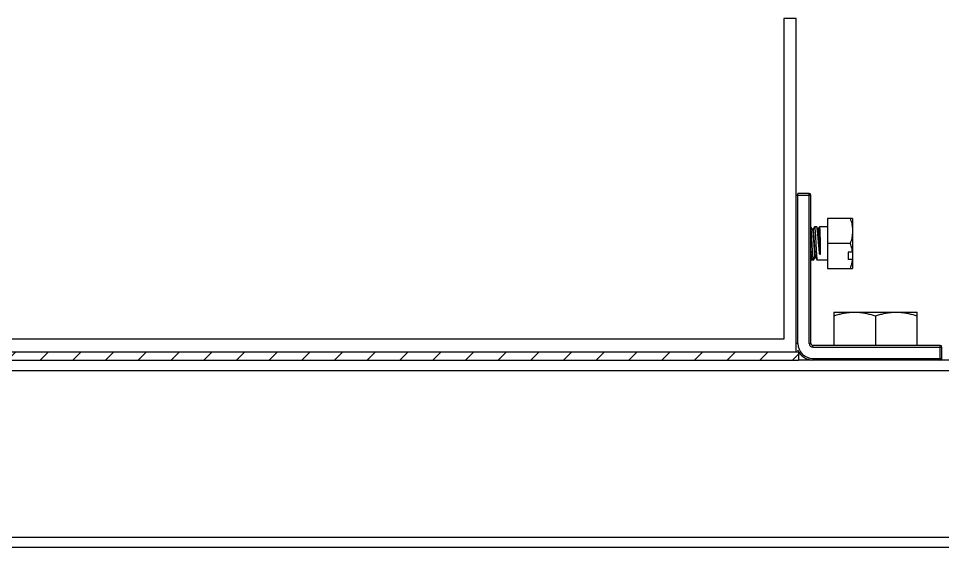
# Model space of a CAD drawing. Extents: x 552102 to 973302, y -80747 to 40012826.
# Drawn here: x 600887 to 602421, y 210926 to 211804 of the extents above; entities that cross this region are included whole.
import ezdxf

# ---------------------------------------------------------------- set-up
doc = ezdxf.new("R2010")
doc.units = 0
doc.header["$LTSCALE"] = 1000
doc.header["$MEASUREMENT"] = 0
doc.layers.add('02___PRT_ALL_AXES', color=7, linetype='Continuous')
doc.layers.add('图框', color=7, linetype='Continuous')

msp = doc.modelspace()

# ---------------------------------------------------------------- hatches: boundary and pattern name
at = {"layer": '图框'}
h = msp.add_hatch(dxfattribs=at)
h.set_pattern_fill('ANSI31', color=133, scale=307.2, style=0)
h.set_pattern_definition([(45, (-1271960.078877605, -4626199.462491669), (-27.15290039756342, 27.15290039756343), [])])
h.paths.add_polyline_path([(600100.9672229359, 211250.8826235108), (600104.4232229303, 211250.8826235108), (602178.0232229301, 211250.8826235108), (602181.4792229334, 211250.8826235108), (602181.4792229334, 211237.0586235157), (600100.9672229359, 211237.0586235157)])

# ---------------------------------------------------------------- linework, layer by layer
at = {"color": 1, "linetype": 'Continuous'}
for p, q in [((602178.0232229301, 211803.8426235161), (602157.2872229287, 211803.8426235161)), ((602157.2872229287, 211803.8426235161), (602157.2872229287, 211271.6186235122)), ((602178.0232229301, 211250.8826235108), (602178.0232229301, 211803.8426235161)), ((602157.2872229287, 211271.6186235122), (600125.1592229317, 211271.6186235122)), ((600104.4232229303, 211250.8826235108), (602178.0232229301, 211250.8826235108))]:
    msp.add_line(p, q, dxfattribs=at)
at = {"color": 241, "linetype": 'Continuous'}
for p, q in [((602199.4504229288, 211513.538623514), (602180.7880229364, 211513.538623514)), ((602180.7880229364, 211264.7066235147), (602180.7880229364, 211513.538623514)), ((602199.4504229288, 211264.7066235147), (602199.4504229288, 211513.538623514)), ((602178.0232229301, 211510.7738235168), (602202.215222926, 211510.7738235168)), ((602202.215222926, 211264.7066235147), (602202.215222926, 211510.7738235168)), ((602229.8632229337, 211472.0666235111), (602229.8632229337, 211389.1226235054)), ((602204.8916671763, 211453.4412173591), (602202.215222926, 211458.0546864144)), ((602205.5675429265, 211453.5735688172), (602204.8148362556, 211453.5735688172)), ((602208.1354403059, 211458.132329034), (602205.4908099155, 211453.5735688172)), ((602208.1354403059, 211458.132329034), (602208.263222138, 211458.2426235161)), ((602212.1121253411, 211458.0745443098), (602211.8382627437, 211458.1771068505)), ((602213.9203566919, 211454.8631865255), (602212.0720732728, 211458.0377285771)), ((602214.6045589844, 211454.9877316825), (602213.8478020171, 211454.9877316825)), ((602216.386187015, 211458.1946345053), (602214.5310266803, 211454.9877316825)), ((602216.3861823838, 211458.1946345053), (602216.4414161036, 211458.2426234357)), ((602271.3352229366, 211451.3306235097), (602271.3352229366, 211389.1226234875)), ((602217.6037324617, 211430.5946235083), (602217.822655649, 211412.4595117531)), ((602202.215222926, 211405.5183205775), (602203.6426403115, 211403.0569180272)), ((602206.0168229322, 211404.7432944409), (602208.7125029305, 211409.108936458)), ((602206.6804584573, 211403.0655612044), (602209.3130259524, 211407.6018115185)), ((602208.7125029305, 211409.108936458), (602209.5419429342, 211409.108936458)), ((602209.2356793324, 211407.6018115185), (602209.9876859913, 211407.6018115185)), ((602209.5419429342, 211409.108936458), (602212.2376229326, 211404.7432944409)), ((602209.9101384293, 211407.7354287735), (602212.6266328881, 211403.0518760017)), ((602212.2376229326, 211404.7432944409), (602212.5921568641, 211403.0297619484)), ((602217.822655649, 211412.4595117531), (602216.9932156543, 211412.4595117531)), ((602271.0049470464, 211415.8445911191), (602264.4232229303, 211415.8445911191)), ((602264.4232229303, 211415.8445911191), (602264.4232229303, 211403.8726559482)), ((602271.0049470464, 211415.8445911191), (602271.3352229366, 211416.1346193991)), ((602271.3352229366, 211404.1626842014), (602271.0049470464, 211403.8726559482)), ((602203.6426403115, 211403.0569180272), (602203.7704555552, 211402.946623554)), ((602206.6804605046, 211403.0655611686), (602206.5431560079, 211402.946623554)), ((602212.5921568641, 211403.0297619484), (602212.7319269726, 211402.9810409806)), ((602271.0049470464, 211403.8726559482), (602264.4232229303, 211403.8726559482)), ((602180.7880229364, 211264.7066235147), (602178.0232229301, 211264.7066235415)), ((602199.4504229288, 211264.7066235147), (602202.215222926, 211264.7066235147)), ((602417.1784229347, 211261.2506235115), (602205.6712229291, 211261.2506235115)), ((602205.6712229291, 211258.4858235143), (602205.6712229291, 211261.2506235115)), ((602205.6712229291, 211258.4858235143), (602419.9432229319, 211258.4858235143)), ((602417.1784229347, 211237.0586235157), (602417.1784229347, 211261.2506235115)), ((602419.9432229319, 211239.8234235219), (602419.9432229319, 211258.4858235143)), ((602205.6712229291, 211239.8234235219), (602419.9432229319, 211239.8234235219)), ((602205.6712229291, 211239.8234235219), (602205.6712229291, 211237.0586235157))]:
    msp.add_line(p, q, dxfattribs=at)
at = {"color": 133, "linetype": 'Continuous'}
for p, q in [((602178.0232229301, 211250.8826235108), (602181.4792229334, 211250.8826235108)), ((602181.4792229334, 211250.8826235108), (602181.4792229334, 211237.0586235157)), ((600100.9672229359, 211237.0586235157), (602181.4792229334, 211237.0586235157))]:
    msp.add_line(p, q, dxfattribs=at)
at = {"color": 2, "linetype": 'Continuous'}
for p, q in [((602537.4472229342, 211237.0586235157), (602181.4792229334, 211237.0586235157)), ((599067.6232229302, 211219.7786235086), (603214.8232229302, 211219.7786235086)), ((599067.6232229302, 210943.2986235193), (603214.8232229302, 210943.2986235193)), ((602661.8632229337, 210926.0186235479), (599620.5832229267, 210926.0186235479))]:
    msp.add_line(p, q, dxfattribs=at)
at = {"color": 241, "linetype": 'Continuous'}
for centre, radius, start, end in [((602199.4504229288, 211510.7738235168), 2.764800000000001, 0, 90), ((602205.6712229291, 211264.7066235147), 27.648, 202.4999967242246, 270), ((602205.6712229291, 211264.7066235147), 24.8832, 180, 270), ((602205.6712229291, 211264.7066235147), 6.2208, 180, 270), ((602205.6712229291, 211264.7066235147), 3.456, 180, 270), ((602417.1784229347, 211258.4858235143), 2.764800000000001, 0, 90), ((602417.1784229347, 211239.8234235219), 2.764800000000001, 270, 0)]:
    msp.add_arc(centre, radius, start, end, dxfattribs=at)
for points, start_tangent, end_tangent in [([(602204.2888229351, 211430.5946235083), (602204.0531544219, 211435.1301807664), (602203.8168954562, 211439.5536482505), (602203.5821396003, 211443.7075813107), (602203.3473183701, 211447.5099625729), (602203.110068802, 211450.8892191581), (602202.8711252848, 211453.7291620276), (602202.6337627063, 211455.9125115834), (602202.3989068756, 211457.3880896053), (602202.2986331175, 211458.0389274261)], (-0.05165629941806375, 0.9986649221487813), (-0.5369813126582803, 0.8435941381113256)), ([(602204.8765654276, 211453.4270881705), (602204.9325029323, 211453.3615915052), (602205.1845029065, 211452.4631549291), (602205.4365029166, 211450.8874476753), (602205.6885029266, 211448.6832696668), (602205.9405029098, 211445.9188844554), (602206.1925029198, 211442.6799053184), (602206.4445029298, 211439.0666438422), (602206.696502913, 211435.1910030119), (602206.948502923, 211431.1730118326), (602207.2005029331, 211427.1371079586), (602207.4525029074, 211423.2082836352), (602207.7045029172, 211419.5082150481), (602207.9565029274, 211416.151493632), (602208.2085029104, 211413.2420773826), (602208.4605029206, 211410.8700712315), (602208.7125029305, 211409.108936458)], (0.6832018305038757, -0.7302295932076114), (0.1728640534803617, -0.984945693434079)), ([(602205.5552264819, 211453.5437202475), (602205.761942936, 211453.3615915052), (602206.0139429102, 211452.4631549291), (602206.2659429202, 211450.8874476753), (602206.5179429392, 211448.6832696668), (602206.7699429134, 211445.9188844554), (602207.0219429234, 211442.6799053184), (602207.2739429335, 211439.0666438422), (602207.5259429078, 211435.1910030119), (602207.7779429267, 211431.1730118326), (602208.0299429366, 211427.1371079586), (602208.2819429109, 211423.2082836352), (602208.533942921, 211419.5082150481), (602208.785942931, 211416.151493632), (602209.0379429052, 211413.2420773826), (602209.2899429242, 211410.8700712315), (602209.5419429342, 211409.108936458)], (0.9243959372317897, -0.3814343340987554), (0.1728640530862227, -0.9849456935032529)), ([(602208.2646669546, 211458.1642712645), (602208.3813279638, 211458.1483934991), (602208.619706876, 211457.3880896053), (602208.8545627157, 211455.9125115834), (602209.0919252763, 211453.7291620276), (602209.3308688024, 211450.8892191581), (602209.5681183705, 211447.5099625729), (602209.8029396097, 211443.7075813107), (602210.0376954565, 211439.5536482505), (602210.2739544223, 211435.1301807664), (602210.5096229354, 211430.5946235083)], (0.99983002595059, 0.01843689799404167), (0.05165629905243981, -0.9986649221676933)), ([(602215.1659133682, 211430.5946235083), (602214.7799440721, 211435.1485529325), (602214.3993858019, 211439.6332659326), (602214.0285922925, 211443.8607628665), (602213.6712834995, 211447.6685087524), (602213.3229723016, 211451.0006336145), (602212.9779874006, 211453.8085388831), (602212.6394681613, 211455.9756893448), (602212.3105575602, 211457.4298184834), (602212.1121253411, 211458.0745443098)], (-0.08527185060123918, 0.9963577226553926), (-0.6767476564101127, 0.7362150565856556)), ([(602213.948609669, 211454.8786421112), (602214.070611162, 211454.4722369931), (602214.3141615341, 211453.2787764243), (602214.5577119061, 211451.4155620418), (602214.8012622694, 211448.9253136299), (602215.0448126326, 211445.8684546433), (602215.2883630405, 211442.3212170921), (602215.5319134037, 211438.3737382017), (602215.7754637758, 211434.1279105238), (602216.0190141479, 211429.6949315689), (602216.2625645112, 211425.19206933), (602216.5061148832, 211420.7394275836), (602216.7496652821, 211416.4565763734), (602216.9932156543, 211412.4595117531)], (0.4799255860674899, -0.8773091996769306), (0.06366640781417846, -0.9979712363169786)), ([(602214.6158246825, 211454.9612301789), (602214.6565007666, 211454.9718151412), (602214.9000511656, 211454.4722369931), (602215.1436015378, 211453.2787764243), (602215.3871519009, 211451.4155620418), (602215.6307022731, 211448.9253136299), (602215.8742526362, 211445.8684546433), (602216.117803044, 211442.3212170921), (602216.3613534073, 211438.3737382017), (602216.6049037705, 211434.1279105238), (602216.8484541426, 211429.6949315689), (602217.0920045146, 211425.19206933), (602217.3355548868, 211420.7394275836), (602217.5791052858, 211416.4565763734), (602217.822655649, 211412.4595117531)], (0.9202991115915569, 0.3912154715802934), (0.06366640747885577, -0.9979712363383708)), ([(602216.4479272823, 211458.1584485195), (602216.514318947, 211458.156162589), (602216.6619390409, 211457.4268154375), (602216.804055948, 211455.9708692275), (602216.9415475557, 211453.8021885119), (602217.072435225, 211450.9934029601), (602217.194799469, 211447.6612635426), (602217.3098401289, 211443.8541207782), (602217.4178212325, 211439.6278966508), (602217.5165031265, 211435.1453766606), (602217.6037324617, 211430.5946235083)], (0.9970216374009325, 0.07712233499034861), (0.01786429220165072, -0.9998404207993065)), ([(602206.0168235133, 211404.7432904712), (602205.8007376025, 211406.5135828874), (602205.5823697577, 211408.8598556838), (602205.3643123339, 211411.7075159125), (602205.1489446828, 211414.9505322746), (602204.9347305695, 211418.5276041798), (602204.7200749199, 211422.383066707), (602204.5039820533, 211426.4506530843), (602204.2888229351, 211430.5946235083)], (-0.1443408683183504, 0.9895280257441447), (-0.05165629877219688, 0.998664922182189)), ([(602210.5096229354, 211430.5946235083), (602210.7247820536, 211426.4506530843), (602210.9408749203, 211422.383066707), (602211.155530561, 211418.5276041798), (602211.3697446744, 211414.9505322746), (602211.5851123343, 211411.7075159125), (602211.8031697582, 211408.8598556838), (602212.021537603, 211406.5135828874), (602212.2376229326, 211404.7432944409)], (0.05165629877238485, -0.9986649221821793), (0.1443400746515207, -0.989528141514729)), ([(602216.9932156543, 211412.4595117531), (602216.6071109871, 211415.5776230327), (602216.2302355061, 211419.0430823735), (602215.8629875641, 211422.777385237), (602215.5075166741, 211426.6687299988), (602215.1659133682, 211430.5946235083)], (-0.1326142148238446, 0.9911677305212551), (-0.08527184994821714, 0.9963577227112804)), ([(602267.6310932974, 211430.5946235083), (602268.8134210716, 211426.7709408484), (602269.7660893033, 211423.0726311825), (602270.497172586, 211419.443924608), (602271.0049470464, 211415.8445911191)], (0.31622776533284, -0.9486832982785132), (0.1089469425331664, -0.9940475661218002)), ([(602202.21461022, 211417.7550216339), (602202.229649491, 211417.499655541), (602202.464781768, 211413.6906905643), (602202.7009066056, 211410.324602463), (602202.9373756687, 211407.5061884962), (602203.1720413485, 211405.3317438654), (602203.4068133334, 211403.8354747466), (602203.6416465978, 211403.0546448104)], (0.05859733629548591, -0.9982816998117685), (0.9162816727849656, -0.4005345130177739)), ([(602206.52831632, 211402.9808518759), (602206.4840397456, 211402.9689294032), (602206.2471099684, 211403.5117747656), (602206.0168235133, 211404.7432904712)], (-0.9174833428165535, -0.3977742018459249), (-0.1443408632326384, 0.9895280264859895)), ([(602208.7125029305, 211409.108936458), (602208.9560533027, 211408.0357894234), (602209.1996036659, 211407.6090590976), (602209.2303367386, 211407.6158756457)], (0.1728640468304024, -0.984945694601188), (0.9348224607549771, 0.3551154275274584)), ([(602209.5419429342, 211409.108936458), (602209.7854932974, 211408.0357894234), (602209.8957395266, 211407.7279779545)], (0.1728640490870874, -0.9849456942051258), (0.4595752100622744, -0.8881388553014763)), ([(602271.0049470464, 211403.8726559482), (602270.4972371826, 211400.2736980937), (602269.7661313693, 211396.6447985969), (602268.8132933985, 211392.9458567969), (602267.6310932974, 211389.1226235054)], (-0.1089469422862467, -0.9940475661488626), (-0.3162277667008359, -0.9486832978225146))]:
    msp.add_spline(points, degree=3, dxfattribs=dict(at, start_tangent=start_tangent, end_tangent=end_tangent))
at = {"layer": '02___PRT_ALL_AXES', "color": 241, "linetype": 'Continuous'}
for p, q in [((602271.3352229366, 211472.0666235111), (602229.8632229337, 211472.0666235111)), ((602271.3352229366, 211472.0666235827), (602271.3352229366, 211451.3306235097)), ((602211.8361679653, 211458.2426235161), (602208.2632229339, 211458.2426235161)), ((602229.8632229337, 211458.2426235161), (602216.4406774502, 211458.2426235161)), ((602267.6310932974, 211430.5946235083), (602229.8632229337, 211430.5946235083)), ((602206.5434580336, 211402.9466235183), (602203.7704229394, 211402.9466235183)), ((602229.8632229337, 211402.9466235183), (602212.7477880458, 211402.9466235183)), ((602229.8632229337, 211389.1226235054), (602271.3352229366, 211389.1226235054)), ((602240.2312229344, 211316.5466235183), (602378.4712230007, 211316.5466235183)), ((602240.2312229344, 211316.5466235451), (602240.2312229344, 211261.2506235115)), ((602378.4712229291, 211261.2506235115), (602378.4712229291, 211316.5466235451)), ((602309.3512229363, 211310.3730741522), (602309.3512229363, 211261.2506235115))]:
    msp.add_line(p, q, dxfattribs=at)
for points, start_tangent, end_tangent in [([(602267.6310932974, 211472.0666235111), (602268.9539436827, 211467.7420613132), (602269.9827813666, 211463.5714386276), (602270.7274349461, 211459.4742559961), (602271.1819612543, 211455.4008077673), (602271.3352229366, 211451.3306230001)], (0.3162277655267204, -0.9486832982138864), (0, -1)), ([(602271.3352229366, 211451.3306230001), (602271.1820111612, 211447.2611042342), (602270.7275887708, 211443.1880347423), (602269.9829639265, 211439.0906573377), (602268.9538955459, 211434.9190120421), (602267.6310932974, 211430.5946235083)], (-9.295894951246602e-07, -0.999999999999568), (-0.316227766016838, -0.9486832980505139)), ([(602240.2312229344, 211310.3730741522), (602247.4387829194, 211312.5778126887), (602254.3898244271, 211314.2925456665), (602261.2184783827, 211315.533640059), (602268.0075719635, 211316.291186615), (602274.7912239323, 211316.5466235898)], (0.9486832980505139, 0.316227766016838), (1, 0)), ([(602274.7912239323, 211316.5466235898), (602281.5737673173, 211316.291269692), (602288.3622328142, 211315.533895763), (602295.1912143031, 211314.2928482733), (602302.1439582269, 211312.5777308903), (602309.3512229363, 211310.3730741522)], (0.9999999999995682, -9.292627546896407e-07), (0.9486832979524904, -0.3162277663109085)), ([(602309.3512229363, 211310.3730741522), (602316.5587829213, 211312.5778126887), (602323.50982442, 211314.2925456665), (602330.3384783844, 211315.533640059), (602337.1275719652, 211316.291186615), (602343.9112239698, 211316.5466235898)], (0.9486832981485374, 0.3162277657227675), (1, 0)), ([(602343.9112239698, 211316.5466235898), (602350.6937543283, 211316.2912706665), (602357.4822229991, 211315.5338971845), (602364.3112076978, 211314.2928497217), (602371.2639548044, 211312.5777318201), (602378.4712229382, 211310.3730741522)], (0.9999999999998401, -5.655955795950089e-07), (0.9486832981485374, -0.3162277657227673))]:
    msp.add_spline(points, degree=3, dxfattribs=dict(at, start_tangent=start_tangent, end_tangent=end_tangent))

doc.saveas('drawing.dxf')
